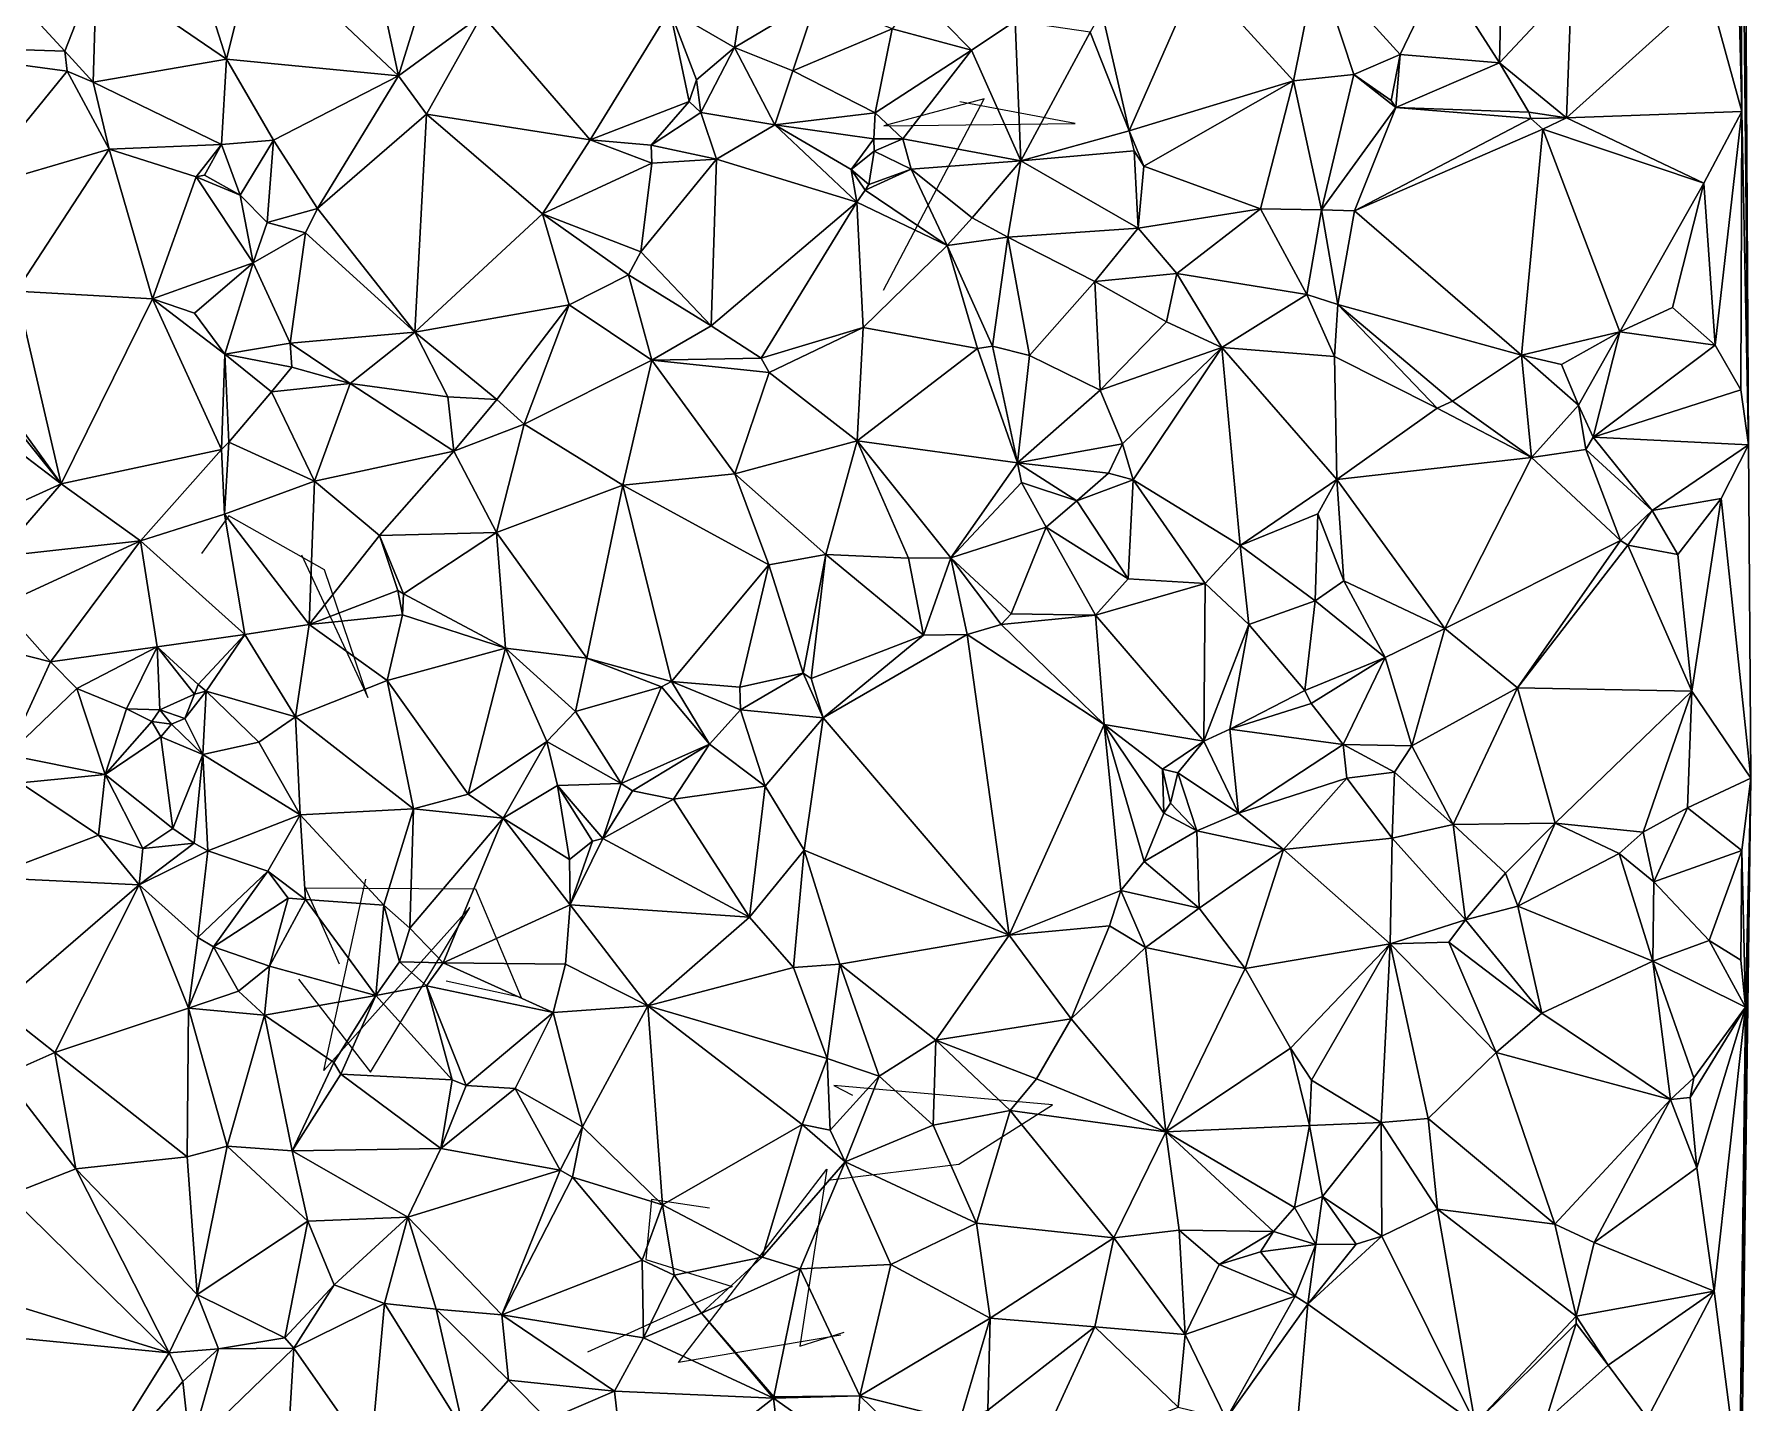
# Model space of a CAD drawing. Header units: metres. Extents: x -15 to 15, y -15.8 to 15.
# Drawn here: x 1.17 to 14.99, y -8.38 to 2.64 of the extents above; entities that cross this region are included whole.
import ezdxf

# ---------------------------------------------------------------- set-up
doc = ezdxf.new("R2010")
doc.units = ezdxf.units.M
doc.layers.add('CRACKS', color=1, linetype='Continuous')
doc.layers.add('STREET_MESH', color=7, linetype='Continuous')

msp = doc.modelspace()

# ---------------------------------------------------------------- linework, layer by layer
at = {"layer": 'CRACKS'}
for points in [[(8.006, 0.579, 0.1), (8.817, 2.121, 0.1), (8.009, 1.904, 0.1), (9.55, 1.922, 0.1), (8.622, 2.097, 0.1)], [(3.32, -1.553, 0.1), (3.853, -2.702, 0.1), (3.506, -1.674, 0.1), (2.736, -1.239, 0.1), (2.514, -1.543, 0.1)], [(3.297, -4.97, 0.1), (3.876, -5.719, 0.1), (4.675, -4.393, 0.1), (3.499, -5.707, 0.1), (3.837, -4.166, 0.1)], [(3.626, -4.849, 0.1), (3.351, -4.236, 0.1), (4.721, -4.244, 0.1), (5.09, -5.119, 0.1), (4.486, -4.986, 0.1)], [(7.56, -6.591, 0.1), (8.613, -6.462, 0.1), (9.369, -5.984, 0.1), (7.608, -5.826, 0.1), (7.757, -5.906, 0.1)], [(7.664, -7.838, 0.1), (6.357, -8.058, 0.1), (7.551, -6.501, 0.1), (7.333, -7.928, 0.1), (7.691, -7.813, 0.1)], [(6.605, -6.815, 0.1), (6.138, -6.745, 0.1), (6.092, -7.229, 0.1), (6.787, -7.445, 0.1), (5.623, -7.974, 0.1)]]:
    msp.add_polyline3d(points, dxfattribs=at)
at = {"layer": 'STREET_MESH'}
for points in [[(14.914, 9.664), (14.899, 6.776), (14.973, -0.667)], [(14.914, 9.664), (14.973, -0.667), (14.991, -3.351)], [(14.899, 6.776), (14.855, 4.541), (14.92, 2.017)], [(14.899, 6.776), (14.92, 2.017), (14.973, -0.667)], [(14.855, 4.541), (14.652, 2.998), (14.92, 2.017)], [(6.808, 2.534), (6.997, 3.787), (6.285, 2.835)], [(7.473, 2.931), (6.997, 3.787), (6.808, 2.534)], [(4.102, 2.305), (3.855, 3.458), (2.952, 3.391)], [(3.855, 3.458), (4.102, 2.305), (4.289, 2.909)], [(2.446, 3.29), (2.715, 2.439), (2.952, 3.391)], [(2.715, 2.439), (4.102, 2.305), (2.952, 3.391)], [(2.446, 3.29), (1.668, 3.157), (2.715, 2.439)], [(11.499, 3.214), (10.535, 3.113), (11.309, 2.264)], [(11.794, 2.316), (11.499, 3.214), (11.309, 2.264)], [(11.499, 3.214), (12.167, 2.478), (12.493, 3.153)], [(11.794, 2.316), (12.167, 2.478), (11.499, 3.214)], [(12.967, 2.411), (12.986, 3.253), (12.493, 3.153)], [(12.967, 2.411), (13.547, 3.029), (12.986, 3.253)], [(1.414, 2.503), (0.798, 3.173), (-0.141, 2.554)], [(1.414, 2.503), (1.668, 3.157), (0.798, 3.173)], [(1.668, 3.157), (1.414, 2.503), (1.642, 2.255)], [(2.715, 2.439), (1.668, 3.157), (1.642, 2.255)], [(9.986, 1.862), (10.535, 3.113), (9.766, 2.821)], [(10.535, 3.113), (9.986, 1.862), (11.309, 2.264)], [(12.167, 2.478), (12.967, 2.411), (12.493, 3.153)], [(4.289, 2.909), (4.102, 2.305), (4.775, 2.797)], [(7.473, 2.931), (6.808, 2.534), (7.277, 2.347)], [(8.077, 2.683), (7.473, 2.931), (7.277, 2.347)], [(8.282, 2.954), (8.077, 2.683), (8.717, 2.512)], [(9.067, 2.747), (8.282, 2.954), (8.717, 2.512)], [(13.547, 3.029), (12.967, 2.411), (13.507, 1.967)], [(13.547, 3.029), (13.507, 1.967), (14.652, 2.998)], [(14.652, 2.998), (13.507, 1.967), (14.92, 2.017)], [(4.102, 2.305), (4.328, 1.996), (4.775, 2.797)], [(4.328, 1.996), (5.644, 1.791), (4.775, 2.797)], [(5.644, 1.791), (6.285, 2.835), (4.775, 2.797)], [(6.442, 2.099), (6.285, 2.835), (5.644, 1.791)], [(6.502, 2.273), (6.808, 2.534), (6.285, 2.835)], [(6.442, 2.099), (6.502, 2.273), (6.285, 2.835)], [(9.671, 2.657), (9.986, 1.862), (9.766, 2.821)], [(8.077, 2.683), (7.277, 2.347), (7.941, 2.007)], [(8.077, 2.683), (7.941, 2.007), (8.717, 2.512)], [(9.114, 1.622), (9.067, 2.747), (8.717, 2.512)], [(9.114, 1.622), (9.671, 2.657), (9.067, 2.747)], [(9.671, 2.657), (9.114, 1.622), (9.986, 1.862)], [(0.655, 1.386), (1.433, 2.343), (-0.141, 2.554)], [(1.433, 2.343), (1.414, 2.503), (-0.141, 2.554)], [(1.642, 2.255), (1.414, 2.503), (1.433, 2.343)], [(6.502, 2.273), (6.537, 2.009), (6.808, 2.534)], [(6.808, 2.534), (6.537, 2.009), (7.132, 1.912)], [(7.277, 2.347), (6.808, 2.534), (7.132, 1.912)], [(8.717, 2.512), (7.941, 2.007), (8.163, 1.798)], [(9.114, 1.622), (8.717, 2.512), (8.163, 1.798)], [(2.675, 1.752), (2.715, 2.439), (1.642, 2.255)], [(2.715, 2.439), (2.675, 1.752), (3.094, 1.787)], [(4.102, 2.305), (2.715, 2.439), (3.094, 1.787)], [(12.096, 2.108), (12.167, 2.478), (11.794, 2.316)], [(12.167, 2.478), (12.096, 2.108), (12.133, 2.051)], [(12.967, 2.411), (12.167, 2.478), (12.133, 2.051)], [(13.203, 2.012), (12.967, 2.411), (12.133, 2.051)], [(12.967, 2.411), (13.203, 2.012), (13.507, 1.967)], [(1.433, 2.343), (0.655, 1.386), (1.771, 1.716)], [(1.642, 2.255), (1.433, 2.343), (1.771, 1.716)], [(2.675, 1.752), (1.642, 2.255), (1.771, 1.716)], [(3.449, 1.236), (4.102, 2.305), (3.094, 1.787)], [(4.102, 2.305), (3.449, 1.236), (4.328, 1.996)], [(6.537, 2.009), (6.502, 2.273), (6.442, 2.099)], [(7.941, 2.007), (7.277, 2.347), (7.132, 1.912)], [(9.986, 1.862), (10.103, 1.579), (11.309, 2.264)], [(10.103, 1.579), (11.042, 1.233), (11.309, 2.264)], [(11.042, 1.233), (11.533, 1.225), (11.309, 2.264)], [(11.533, 1.225), (11.794, 2.316), (11.309, 2.264)], [(11.794, 2.316), (11.533, 1.225), (12.133, 2.051)], [(12.096, 2.108), (11.794, 2.316), (12.133, 2.051)], [(6.136, 1.746), (6.442, 2.099), (5.644, 1.791)], [(6.136, 1.746), (6.537, 2.009), (6.442, 2.099)], [(4.328, 1.996), (3.449, 1.236), (4.232, 0.242)], [(4.328, 1.996), (4.232, 0.242), (5.262, 1.194)], [(5.644, 1.791), (4.328, 1.996), (5.262, 1.194)], [(6.537, 2.009), (6.136, 1.746), (6.663, 1.635)], [(6.537, 2.009), (6.663, 1.635), (7.132, 1.912)], [(7.93, 1.798), (7.941, 2.007), (7.132, 1.912)], [(7.941, 2.007), (7.93, 1.798), (8.163, 1.798)], [(12.133, 2.051), (11.533, 1.225), (11.8, 1.218)], [(13.219, 1.963), (12.133, 2.051), (11.8, 1.218)], [(13.219, 1.963), (11.8, 1.218), (13.318, 1.875)], [(13.219, 1.963), (13.203, 2.012), (12.133, 2.051)], [(13.203, 2.012), (13.219, 1.963), (13.507, 1.967)], [(13.507, 1.967), (13.219, 1.963), (13.318, 1.875)], [(14.613, 1.44), (13.507, 1.967), (13.318, 1.875)], [(13.507, 1.967), (14.613, 1.44), (14.92, 2.017)], [(14.613, 1.44), (14.705, 0.137), (14.92, 2.017)], [(14.705, 0.137), (14.911, -0.225), (14.92, 2.017)], [(14.92, 2.017), (14.911, -0.225), (14.973, -0.667)], [(6.663, 1.635), (7.791, 1.288), (7.132, 1.912)], [(7.747, 1.55), (7.93, 1.798), (7.132, 1.912)], [(7.791, 1.288), (7.747, 1.55), (7.132, 1.912)], [(7.747, 1.55), (7.933, 1.699), (7.93, 1.798)], [(7.93, 1.798), (7.933, 1.699), (8.163, 1.798)], [(7.933, 1.699), (8.23, 1.554), (8.163, 1.798)], [(8.23, 1.554), (9.114, 1.622), (8.163, 1.798)], [(9.114, 1.622), (10.025, 1.701), (9.986, 1.862)], [(9.986, 1.862), (10.025, 1.701), (10.103, 1.579)], [(13.318, 1.875), (11.8, 1.218), (13.144, 0.055)], [(13.936, 0.244), (13.318, 1.875), (13.144, 0.055)], [(13.936, 0.244), (14.613, 1.44), (13.318, 1.875)], [(0.655, 1.386), (1.025, 0.572), (1.771, 1.716)], [(1.025, 0.572), (2.121, 0.51), (1.771, 1.716)], [(2.472, 1.492), (2.675, 1.752), (1.771, 1.716)], [(2.121, 0.51), (2.472, 1.492), (1.771, 1.716)], [(2.538, 1.505), (2.675, 1.752), (2.472, 1.492)], [(2.675, 1.752), (2.538, 1.505), (2.827, 1.345)], [(2.675, 1.752), (2.827, 1.345), (3.094, 1.787)], [(2.827, 1.345), (3.044, 1.124), (3.094, 1.787)], [(3.044, 1.124), (3.449, 1.236), (3.094, 1.787)], [(6.14, 1.602), (5.644, 1.791), (5.262, 1.194)], [(6.14, 1.602), (6.136, 1.746), (5.644, 1.791)], [(6.136, 1.746), (6.14, 1.602), (6.663, 1.635)], [(7.933, 1.699), (7.747, 1.55), (7.888, 1.429)], [(7.933, 1.699), (7.888, 1.429), (8.23, 1.554)], [(10.025, 1.701), (9.114, 1.622), (10.058, 1.079)], [(10.025, 1.701), (10.058, 1.079), (10.103, 1.579)], [(6.053, 0.888), (6.14, 1.602), (5.262, 1.194)], [(6.619, 0.291), (6.663, 1.635), (6.053, 0.888)], [(6.663, 1.635), (6.14, 1.602), (6.053, 0.888)], [(6.663, 1.635), (6.619, 0.291), (7.791, 1.288)], [(7.747, 1.55), (7.859, 1.384), (7.888, 1.429)], [(7.859, 1.384), (7.747, 1.55), (7.791, 1.288)], [(7.888, 1.429), (7.859, 1.384), (8.23, 1.554)], [(7.859, 1.384), (8.521, 0.94), (8.23, 1.554)], [(8.721, 1.161), (9.114, 1.622), (8.23, 1.554)], [(8.521, 0.94), (8.721, 1.161), (8.23, 1.554)], [(9.007, 1.007), (9.114, 1.622), (8.721, 1.161)], [(9.114, 1.622), (9.007, 1.007), (10.058, 1.079)], [(10.058, 1.079), (11.042, 1.233), (10.103, 1.579)], [(2.121, 0.51), (2.932, 0.799), (2.472, 1.492)], [(2.827, 1.345), (2.538, 1.505), (2.472, 1.492)], [(2.932, 0.799), (2.827, 1.345), (2.472, 1.492)], [(8.521, 0.94), (7.859, 1.384), (7.791, 1.288)], [(14.361, 0.439), (14.613, 1.44), (13.936, 0.244)], [(14.613, 1.44), (14.361, 0.439), (14.705, 0.137)], [(3.044, 1.124), (2.827, 1.345), (2.932, 0.799)], [(6.619, 0.291), (7.021, 0.03), (7.791, 1.288)], [(7.021, 0.03), (7.843, 0.279), (7.791, 1.288)], [(7.843, 0.279), (8.521, 0.94), (7.791, 1.288)], [(3.044, 1.124), (2.932, 0.799), (3.353, 1.041)], [(3.449, 1.236), (3.044, 1.124), (3.353, 1.041)], [(3.449, 1.236), (3.353, 1.041), (4.232, 0.242)], [(4.232, 0.242), (5.475, 0.461), (5.262, 1.194)], [(5.954, 0.702), (6.053, 0.888), (5.262, 1.194)], [(5.475, 0.461), (5.954, 0.702), (5.262, 1.194)], [(9.007, 1.007), (8.721, 1.161), (8.521, 0.94)], [(10.058, 1.079), (10.369, 0.713), (11.042, 1.233)], [(10.369, 0.713), (11.417, 0.543), (11.042, 1.233)], [(11.417, 0.543), (11.533, 1.225), (11.042, 1.233)], [(11.417, 0.543), (11.666, 0.464), (11.533, 1.225)], [(11.533, 1.225), (11.666, 0.464), (11.8, 1.218)], [(11.8, 1.218), (11.666, 0.464), (13.144, 0.055)], [(2.932, 0.799), (3.229, 0.152), (3.353, 1.041)], [(3.353, 1.041), (3.229, 0.152), (4.232, 0.242)], [(8.884, 0.127), (9.007, 1.007), (8.521, 0.94)], [(9.007, 1.007), (8.884, 0.127), (9.183, 0.052)], [(10.058, 1.079), (9.007, 1.007), (9.71, 0.649)], [(9.007, 1.007), (9.183, 0.052), (9.71, 0.649)], [(10.369, 0.713), (10.058, 1.079), (9.71, 0.649)], [(5.954, 0.702), (6.619, 0.291), (6.053, 0.888)], [(8.521, 0.94), (7.843, 0.279), (8.764, 0.11)], [(8.884, 0.127), (8.521, 0.94), (8.764, 0.11)], [(2.932, 0.799), (2.121, 0.51), (2.458, 0.393)], [(2.703, 0.064), (2.932, 0.799), (2.458, 0.393)], [(2.932, 0.799), (2.703, 0.064), (3.229, 0.152)], [(5.954, 0.702), (5.475, 0.461), (6.141, 0.016)], [(5.954, 0.702), (6.141, 0.016), (6.619, 0.291)], [(10.287, 0.323), (10.369, 0.713), (9.71, 0.649)], [(10.369, 0.713), (10.287, 0.323), (10.733, 0.118)], [(11.417, 0.543), (10.369, 0.713), (10.733, 0.118)], [(1.385, -0.982), (1.025, 0.572), (0.675, -0.003)], [(1.385, -0.982), (2.121, 0.51), (1.025, 0.572)], [(9.183, 0.052), (9.751, -0.226), (9.71, 0.649)], [(9.751, -0.226), (10.287, 0.323), (9.71, 0.649)], [(1.385, -0.982), (2.677, -0.705), (2.121, 0.51)], [(2.121, 0.51), (2.703, 0.064), (2.458, 0.393)], [(2.677, -0.705), (2.703, 0.064), (2.121, 0.51)], [(4.893, -0.302), (5.475, 0.461), (4.232, 0.242)], [(5.475, 0.461), (4.893, -0.302), (5.112, -0.501)], [(6.141, 0.016), (5.475, 0.461), (5.112, -0.501)], [(11.639, 0.046), (11.417, 0.543), (10.733, 0.118)], [(11.666, 0.464), (11.417, 0.543), (11.639, 0.046)], [(12.467, -0.371), (11.666, 0.464), (11.639, 0.046)], [(11.666, 0.464), (12.588, -0.315), (13.144, 0.055)], [(12.588, -0.315), (11.666, 0.464), (12.467, -0.371)], [(14.361, 0.439), (13.936, 0.244), (14.705, 0.137)], [(6.141, 0.016), (7.021, 0.03), (6.619, 0.291)], [(7.843, 0.279), (7.021, 0.03), (7.086, -0.085)], [(7.795, -0.634), (7.843, 0.279), (7.086, -0.085)], [(7.843, 0.279), (7.795, -0.634), (8.764, 0.11)], [(10.287, 0.323), (9.751, -0.226), (10.733, 0.118)], [(2.703, 0.064), (3.242, -0.04), (3.229, 0.152)], [(3.229, 0.152), (3.711, -0.173), (4.232, 0.242)], [(3.242, -0.04), (3.711, -0.173), (3.229, 0.152)], [(3.711, -0.173), (4.498, -0.28), (4.232, 0.242)], [(4.498, -0.28), (4.893, -0.302), (4.232, 0.242)], [(13.466, -0.021), (13.936, 0.244), (13.144, 0.055)], [(13.466, -0.021), (13.604, -0.346), (13.936, 0.244)], [(13.604, -0.346), (13.722, -0.604), (13.936, 0.244)], [(13.936, 0.244), (13.722, -0.604), (14.705, 0.137)], [(2.677, -0.705), (2.736, -0.646), (2.703, 0.064)], [(2.703, 0.064), (3.078, -0.241), (3.242, -0.04)], [(2.736, -0.646), (3.078, -0.241), (2.703, 0.064)], [(6.141, 0.016), (5.112, -0.501), (5.908, -0.993)], [(6.81, -0.9), (6.141, 0.016), (5.908, -0.993)], [(7.021, 0.03), (6.141, 0.016), (7.086, -0.085)], [(6.141, 0.016), (6.81, -0.9), (7.086, -0.085)], [(7.795, -0.634), (9.085, -0.812), (8.764, 0.11)], [(9.085, -0.812), (8.884, 0.127), (8.764, 0.11)], [(9.183, 0.052), (8.884, 0.127), (9.085, -0.812)], [(9.751, -0.226), (9.183, 0.052), (9.085, -0.812)], [(9.751, -0.226), (9.931, -0.658), (10.733, 0.118)], [(9.931, -0.658), (10.017, -0.948), (10.733, 0.118)], [(10.017, -0.948), (10.879, -1.478), (10.733, 0.118)], [(11.657, -0.945), (11.639, 0.046), (10.733, 0.118)], [(10.879, -1.478), (11.657, -0.945), (10.733, 0.118)], [(12.467, -0.371), (11.639, 0.046), (11.657, -0.945)], [(12.588, -0.315), (13.225, -0.768), (13.144, 0.055)], [(13.225, -0.768), (13.604, -0.346), (13.144, 0.055)], [(13.604, -0.346), (13.466, -0.021), (13.144, 0.055)], [(13.722, -0.604), (14.911, -0.225), (14.705, 0.137)], [(0.536, -0.337), (1.385, -0.982), (0.664, -0.086)], [(0.664, -0.086), (1.385, -0.982), (0.675, -0.003)], [(3.242, -0.04), (3.078, -0.241), (3.711, -0.173)], [(6.81, -0.9), (7.795, -0.634), (7.086, -0.085)], [(3.078, -0.241), (2.736, -0.646), (3.425, -0.96)], [(3.078, -0.241), (3.425, -0.96), (3.711, -0.173)], [(3.425, -0.96), (4.548, -0.719), (3.711, -0.173)], [(3.711, -0.173), (4.548, -0.719), (4.498, -0.28)], [(9.931, -0.658), (9.751, -0.226), (9.085, -0.812)], [(14.911, -0.225), (13.722, -0.604), (14.973, -0.667)], [(0.536, -0.337), (0.407, -1.425), (1.385, -0.982)], [(4.548, -0.719), (4.893, -0.302), (4.498, -0.28)], [(4.893, -0.302), (4.548, -0.719), (5.112, -0.501)], [(13.225, -0.768), (12.467, -0.371), (11.657, -0.945)], [(12.588, -0.315), (12.467, -0.371), (13.225, -0.768)], [(13.663, -0.704), (13.604, -0.346), (13.225, -0.768)], [(13.604, -0.346), (13.663, -0.704), (13.722, -0.604)], [(5.112, -0.501), (4.548, -0.719), (4.89, -1.372)], [(5.908, -0.993), (5.112, -0.501), (4.89, -1.372)], [(2.736, -0.646), (2.677, -0.705), (2.699, -1.224)], [(2.736, -0.646), (2.699, -1.224), (3.425, -0.96)], [(6.81, -0.9), (7.542, -1.551), (7.795, -0.634)], [(7.795, -0.634), (7.542, -1.551), (8.207, -1.58)], [(8.55, -1.577), (7.795, -0.634), (8.207, -1.58)], [(7.795, -0.634), (8.55, -1.577), (9.085, -0.812)], [(9.82, -0.894), (9.931, -0.658), (9.085, -0.812)], [(9.931, -0.658), (9.82, -0.894), (10.017, -0.948)], [(13.663, -0.704), (14.197, -1.197), (13.722, -0.604)], [(13.722, -0.604), (14.197, -1.197), (14.973, -0.667)], [(14.197, -1.197), (14.752, -1.099), (14.973, -0.667)], [(14.973, -0.667), (14.752, -1.099), (14.991, -3.351)], [(2.677, -0.705), (1.385, -0.982), (2.024, -1.439)], [(2.699, -1.224), (2.677, -0.705), (2.024, -1.439)], [(4.548, -0.719), (3.425, -0.96), (3.948, -1.396)], [(4.548, -0.719), (3.948, -1.396), (4.89, -1.372)], [(8.55, -1.577), (9.118, -0.969), (9.085, -0.812)], [(9.82, -0.894), (9.085, -0.812), (9.564, -1.119)], [(9.085, -0.812), (9.118, -0.969), (9.564, -1.119)], [(13.225, -0.768), (11.657, -0.945), (12.527, -2.146)], [(13.943, -1.437), (13.225, -0.768), (12.527, -2.146)], [(13.663, -0.704), (13.225, -0.768), (13.943, -1.437)], [(14.197, -1.197), (13.663, -0.704), (13.943, -1.437)], [(3.425, -0.96), (2.699, -1.224), (3.381, -2.115)], [(3.425, -0.96), (3.381, -2.115), (3.948, -1.396)], [(7.084, -1.633), (6.81, -0.9), (5.908, -0.993)], [(7.542, -1.551), (6.81, -0.9), (7.084, -1.633)], [(10.017, -0.948), (9.82, -0.894), (9.564, -1.119)], [(9.977, -1.746), (10.017, -0.948), (9.564, -1.119)], [(9.977, -1.746), (10.597, -1.784), (10.017, -0.948)], [(10.597, -1.784), (10.879, -1.478), (10.017, -0.948)], [(10.879, -1.478), (11.504, -1.222), (11.657, -0.945)], [(11.504, -1.222), (11.713, -1.762), (11.657, -0.945)], [(11.657, -0.945), (11.713, -1.762), (12.527, -2.146)], [(0.407, -1.425), (0.878, -1.566), (1.385, -0.982)], [(1.385, -0.982), (0.878, -1.566), (2.024, -1.439)], [(5.619, -2.385), (5.908, -0.993), (4.89, -1.372)], [(5.619, -2.385), (6.3, -2.572), (5.908, -0.993)], [(6.3, -2.572), (7.084, -1.633), (5.908, -0.993)], [(9.318, -1.331), (9.118, -0.969), (8.55, -1.577)], [(9.118, -0.969), (9.318, -1.331), (9.564, -1.119)], [(14.752, -1.099), (14.197, -1.197), (14.404, -1.549)], [(14.752, -1.099), (14.404, -1.549), (14.518, -2.65)], [(14.752, -1.099), (14.518, -2.65), (14.991, -3.351)], [(2.699, -1.224), (2.024, -1.439), (2.865, -2.194)], [(3.381, -2.115), (2.699, -1.224), (2.865, -2.194)], [(9.318, -1.331), (9.977, -1.746), (9.564, -1.119)], [(10.879, -1.478), (11.482, -1.923), (11.504, -1.222)], [(11.504, -1.222), (11.482, -1.923), (11.713, -1.762)], [(14.001, -1.474), (14.197, -1.197), (13.943, -1.437)], [(14.197, -1.197), (14.001, -1.474), (14.404, -1.549)], [(3.948, -1.396), (4.141, -1.866), (4.89, -1.372)], [(4.141, -1.866), (4.962, -2.305), (4.89, -1.372)], [(4.962, -2.305), (5.619, -2.385), (4.89, -1.372)], [(9.318, -1.331), (8.55, -1.577), (9.034, -2.029)], [(9.715, -2.04), (9.318, -1.331), (9.034, -2.029)], [(9.715, -2.04), (9.977, -1.746), (9.318, -1.331)], [(0.878, -1.566), (0.897, -1.961), (2.024, -1.439)], [(0.897, -1.961), (1.3, -2.415), (2.024, -1.439)], [(1.3, -2.415), (2.159, -2.293), (2.024, -1.439)], [(2.024, -1.439), (2.159, -2.293), (2.865, -2.194)], [(3.948, -1.396), (3.381, -2.115), (4.096, -1.841)], [(4.141, -1.866), (3.948, -1.396), (4.096, -1.841)], [(10.948, -2.114), (10.879, -1.478), (10.597, -1.784)], [(10.948, -2.114), (11.482, -1.923), (10.879, -1.478)], [(13.113, -2.624), (13.943, -1.437), (12.527, -2.146)], [(13.113, -2.624), (14.001, -1.474), (13.943, -1.437)], [(14.001, -1.474), (13.113, -2.624), (14.518, -2.65)], [(14.404, -1.549), (14.001, -1.474), (14.518, -2.65)], [(6.3, -2.572), (6.851, -2.619), (7.084, -1.633)], [(6.851, -2.619), (7.359, -2.506), (7.084, -1.633)], [(7.359, -2.506), (7.542, -1.551), (7.084, -1.633)], [(7.542, -1.551), (7.359, -2.506), (7.425, -2.548)], [(7.542, -1.551), (7.425, -2.548), (8.329, -2.2)], [(7.542, -1.551), (8.329, -2.2), (8.207, -1.58)], [(8.329, -2.2), (8.55, -1.577), (8.207, -1.58)], [(8.329, -2.2), (8.682, -2.194), (8.55, -1.577)], [(8.55, -1.577), (8.955, -2.115), (9.034, -2.029)], [(8.682, -2.194), (8.955, -2.115), (8.55, -1.577)], [(10.597, -1.784), (9.977, -1.746), (9.715, -2.04)], [(10.587, -3.054), (10.597, -1.784), (9.715, -2.04)], [(10.587, -3.054), (10.948, -2.114), (10.597, -1.784)], [(11.482, -1.923), (12.046, -2.381), (11.713, -1.762)], [(11.713, -1.762), (12.046, -2.381), (12.527, -2.146)], [(3.381, -2.115), (4.134, -2.037), (4.096, -1.841)], [(4.134, -2.037), (4.141, -1.866), (4.096, -1.841)], [(4.141, -1.866), (4.134, -2.037), (4.962, -2.305)], [(11.482, -1.923), (10.948, -2.114), (11.399, -2.645)], [(12.046, -2.381), (11.482, -1.923), (11.399, -2.645)], [(0.897, -1.961), (0.832, -2.297), (1.3, -2.415)], [(4.134, -2.037), (3.381, -2.115), (4.011, -2.565)], [(4.962, -2.305), (4.134, -2.037), (4.011, -2.565)], [(8.955, -2.115), (9.715, -2.04), (9.034, -2.029)], [(8.955, -2.115), (9.783, -2.92), (9.715, -2.04)], [(9.783, -2.92), (10.587, -3.054), (9.715, -2.04)], [(2.159, -2.293), (2.488, -2.598), (2.865, -2.194)], [(2.488, -2.598), (2.553, -2.652), (2.865, -2.194)], [(2.553, -2.652), (3.271, -2.857), (2.865, -2.194)], [(3.271, -2.857), (3.381, -2.115), (2.865, -2.194)], [(3.381, -2.115), (3.271, -2.857), (4.011, -2.565)], [(8.329, -2.2), (7.425, -2.548), (7.522, -2.867)], [(9.018, -4.615), (8.682, -2.194), (7.522, -2.867)], [(8.682, -2.194), (8.329, -2.2), (7.522, -2.867)], [(9.783, -2.92), (8.955, -2.115), (8.682, -2.194)], [(9.783, -2.92), (8.682, -2.194), (9.018, -4.615)], [(10.948, -2.114), (10.587, -3.054), (10.796, -2.958)], [(10.948, -2.114), (10.796, -2.958), (11.399, -2.645)], [(12.046, -2.381), (12.261, -3.092), (12.527, -2.146)], [(12.261, -3.092), (13.113, -2.624), (12.527, -2.146)], [(0.832, -2.297), (0.955, -3.165), (1.3, -2.415)], [(1.51, -2.63), (2.159, -2.293), (1.3, -2.415)], [(2.159, -2.293), (1.51, -2.63), (1.91, -2.794)], [(2.18, -2.802), (2.159, -2.293), (1.91, -2.794)], [(2.159, -2.293), (2.457, -2.675), (2.488, -2.598)], [(2.18, -2.802), (2.457, -2.675), (2.159, -2.293)], [(4.662, -3.48), (4.962, -2.305), (4.011, -2.565)], [(4.662, -3.48), (5.295, -3.056), (4.962, -2.305)], [(5.526, -2.815), (5.619, -2.385), (4.962, -2.305)], [(5.295, -3.056), (5.526, -2.815), (4.962, -2.305)], [(0.955, -3.165), (1.51, -2.63), (1.3, -2.415)], [(5.619, -2.385), (5.526, -2.815), (6.219, -2.617)], [(6.3, -2.572), (5.619, -2.385), (6.219, -2.617)], [(11.452, -2.751), (12.046, -2.381), (11.399, -2.645)], [(11.452, -2.751), (11.71, -3.081), (12.046, -2.381)], [(11.71, -3.081), (12.261, -3.092), (12.046, -2.381)], [(2.457, -2.675), (2.553, -2.652), (2.488, -2.598)], [(3.271, -2.857), (4.222, -3.598), (4.011, -2.565)], [(4.222, -3.598), (4.662, -3.48), (4.011, -2.565)], [(5.526, -2.815), (5.894, -3.394), (6.219, -2.617)], [(5.894, -3.394), (6.605, -3.077), (6.219, -2.617)], [(6.605, -3.077), (6.3, -2.572), (6.219, -2.617)], [(6.851, -2.619), (6.3, -2.572), (6.855, -2.8)], [(6.3, -2.572), (6.605, -3.077), (6.855, -2.8)], [(7.359, -2.506), (6.851, -2.619), (6.855, -2.8)], [(7.522, -2.867), (7.359, -2.506), (6.855, -2.8)], [(7.425, -2.548), (7.359, -2.506), (7.522, -2.867)], [(12.261, -3.092), (12.594, -3.726), (13.113, -2.624)], [(13.113, -2.624), (12.594, -3.726), (13.416, -3.713)], [(13.113, -2.624), (13.416, -3.713), (14.518, -2.65)], [(1.51, -2.63), (0.955, -3.165), (1.739, -3.323)], [(1.51, -2.63), (1.739, -3.323), (1.91, -2.794)], [(2.381, -2.87), (2.457, -2.675), (2.18, -2.802)], [(2.457, -2.675), (2.381, -2.87), (2.553, -2.652)], [(2.381, -2.87), (2.526, -3.162), (2.553, -2.652)], [(2.553, -2.652), (2.526, -3.162), (2.977, -3.061)], [(3.271, -2.857), (2.553, -2.652), (2.977, -3.061)], [(10.796, -2.958), (11.452, -2.751), (11.399, -2.645)], [(11.71, -3.081), (11.452, -2.751), (10.796, -2.958)], [(13.416, -3.713), (14.125, -3.787), (14.518, -2.65)], [(14.125, -3.787), (14.483, -3.592), (14.518, -2.65)], [(14.518, -2.65), (14.483, -3.592), (14.991, -3.351)], [(1.739, -3.323), (2.116, -2.896), (1.91, -2.794)], [(2.187, -3.02), (2.116, -2.896), (1.739, -3.323)], [(2.116, -2.896), (2.18, -2.802), (1.91, -2.794)], [(2.18, -2.802), (2.116, -2.896), (2.274, -2.917)], [(2.116, -2.896), (2.187, -3.02), (2.274, -2.917)], [(2.381, -2.87), (2.18, -2.802), (2.274, -2.917)], [(2.526, -3.162), (2.381, -2.87), (2.274, -2.917)], [(3.271, -2.857), (2.977, -3.061), (3.308, -3.647)], [(3.271, -2.857), (3.308, -3.647), (4.222, -3.598)], [(5.894, -3.394), (5.526, -2.815), (5.295, -3.056)], [(6.605, -3.077), (7.055, -3.416), (6.855, -2.8)], [(7.055, -3.416), (7.522, -2.867), (6.855, -2.8)], [(7.055, -3.416), (7.367, -3.931), (7.522, -2.867)], [(7.367, -3.931), (9.018, -4.615), (7.522, -2.867)], [(2.285, -3.758), (2.187, -3.02), (1.739, -3.323)], [(2.187, -3.02), (2.526, -3.162), (2.274, -2.917)], [(2.285, -3.758), (2.526, -3.162), (2.187, -3.02)], [(9.917, -4.257), (9.783, -2.92), (9.018, -4.615)], [(10.255, -3.279), (9.783, -2.92), (10.264, -3.633)], [(10.587, -3.054), (9.783, -2.92), (10.255, -3.279)], [(9.783, -2.92), (10.105, -4.024), (10.264, -3.633)], [(9.917, -4.257), (10.105, -4.024), (9.783, -2.92)], [(10.587, -3.054), (10.865, -3.634), (10.796, -2.958)], [(10.865, -3.634), (11.71, -3.081), (10.796, -2.958)], [(0.955, -3.165), (1.056, -3.389), (1.739, -3.323)], [(2.526, -3.162), (2.285, -3.758), (2.456, -3.874)], [(2.566, -3.936), (2.526, -3.162), (2.456, -3.874)], [(2.977, -3.061), (2.526, -3.162), (3.308, -3.647)], [(2.526, -3.162), (2.566, -3.936), (3.308, -3.647)], [(4.662, -3.48), (4.945, -3.674), (5.295, -3.056)], [(4.945, -3.674), (5.382, -3.412), (5.295, -3.056)], [(5.382, -3.412), (5.894, -3.394), (5.295, -3.056)], [(5.894, -3.394), (5.985, -3.453), (6.605, -3.077)], [(6.605, -3.077), (5.985, -3.453), (6.315, -3.522)], [(7.055, -3.416), (6.605, -3.077), (6.315, -3.522)], [(10.378, -3.308), (10.587, -3.054), (10.255, -3.279)], [(10.587, -3.054), (10.378, -3.308), (10.865, -3.634)], [(11.71, -3.081), (10.865, -3.634), (11.737, -3.352)], [(12.122, -3.304), (11.71, -3.081), (11.737, -3.352)], [(12.122, -3.304), (12.261, -3.092), (11.71, -3.081)], [(12.261, -3.092), (12.122, -3.304), (12.594, -3.726)], [(10.319, -3.554), (10.255, -3.279), (10.264, -3.633)], [(10.319, -3.554), (10.378, -3.308), (10.255, -3.279)], [(10.378, -3.308), (10.319, -3.554), (10.53, -3.777)], [(10.865, -3.634), (10.378, -3.308), (10.53, -3.777)], [(12.104, -3.835), (12.122, -3.304), (11.737, -3.352)], [(12.122, -3.304), (12.104, -3.835), (12.594, -3.726)], [(0.783, -4.152), (1.684, -3.812), (1.056, -3.389)], [(1.056, -3.389), (1.684, -3.812), (1.739, -3.323)], [(1.684, -3.812), (2.041, -3.917), (1.739, -3.323)], [(2.041, -3.917), (2.285, -3.758), (1.739, -3.323)], [(4.945, -3.674), (5.478, -4.007), (5.382, -3.412)], [(5.382, -3.412), (5.747, -3.839), (5.894, -3.394)], [(5.747, -3.839), (5.382, -3.412), (5.664, -3.858)], [(5.382, -3.412), (5.478, -4.007), (5.664, -3.858)], [(5.747, -3.839), (5.985, -3.453), (5.894, -3.394)], [(5.985, -3.453), (5.747, -3.839), (6.315, -3.522)], [(6.927, -4.472), (7.055, -3.416), (6.315, -3.522)], [(7.367, -3.931), (7.055, -3.416), (6.927, -4.472)], [(10.865, -3.634), (11.228, -3.927), (11.737, -3.352)], [(11.228, -3.927), (12.104, -3.835), (11.737, -3.352)], [(14.483, -3.592), (14.919, -3.935), (14.991, -3.351)], [(14.869, -12.716), (14.856, -13.825), (14.991, -3.351)], [(14.9, -9.069), (14.869, -12.716), (14.991, -3.351)], [(14.948, -5.196), (14.9, -9.069), (14.991, -3.351)], [(14.919, -3.935), (14.948, -5.196), (14.991, -3.351)], [(4.945, -3.674), (4.662, -3.48), (4.222, -3.598)], [(5.747, -3.839), (6.927, -4.472), (6.315, -3.522)], [(10.53, -3.777), (10.319, -3.554), (10.264, -3.633)], [(14.483, -3.592), (14.125, -3.787), (14.21, -4.188)], [(14.919, -3.935), (14.483, -3.592), (14.21, -4.188)], [(2.566, -3.936), (3.049, -4.102), (3.308, -3.647)], [(3.308, -3.647), (3.049, -4.102), (3.353, -4.328)], [(3.308, -3.647), (3.983, -4.375), (4.222, -3.598)], [(3.983, -4.375), (3.308, -3.647), (3.353, -4.328)], [(3.983, -4.375), (4.192, -4.561), (4.222, -3.598)], [(4.192, -4.561), (4.945, -3.674), (4.222, -3.598)], [(4.945, -3.674), (4.192, -4.561), (4.46, -4.84)], [(4.945, -3.674), (4.46, -4.84), (5.484, -4.372)], [(5.478, -4.007), (4.945, -3.674), (5.484, -4.372)], [(10.105, -4.024), (10.53, -3.777), (10.264, -3.633)], [(10.865, -3.634), (10.53, -3.777), (11.228, -3.927)], [(12.104, -3.835), (12.695, -4.492), (12.594, -3.726)], [(12.594, -3.726), (13.015, -4.118), (13.416, -3.713)], [(12.594, -3.726), (12.695, -4.492), (13.015, -4.118)], [(13.416, -3.713), (13.015, -4.118), (13.116, -4.384)], [(13.931, -3.959), (13.416, -3.713), (13.116, -4.384)], [(13.931, -3.959), (14.125, -3.787), (13.416, -3.713)], [(1.684, -3.812), (0.783, -4.152), (2.013, -4.21)], [(2.041, -3.917), (1.684, -3.812), (2.013, -4.21)], [(2.285, -3.758), (2.041, -3.917), (2.456, -3.874)], [(5.664, -3.858), (5.478, -4.007), (5.484, -4.372)], [(6.927, -4.472), (5.747, -3.839), (5.484, -4.372)], [(5.747, -3.839), (5.664, -3.858), (5.484, -4.372)], [(10.105, -4.024), (10.55, -4.398), (10.53, -3.777)], [(10.53, -3.777), (10.55, -4.398), (11.228, -3.927)], [(12.104, -3.835), (11.228, -3.927), (12.086, -4.685)], [(12.695, -4.492), (12.104, -3.835), (12.086, -4.685)], [(14.125, -3.787), (13.931, -3.959), (14.21, -4.188)], [(2.013, -4.21), (2.566, -3.936), (2.456, -3.874)], [(2.041, -3.917), (2.013, -4.21), (2.456, -3.874)], [(2.013, -4.21), (2.485, -4.636), (2.566, -3.936)], [(2.566, -3.936), (2.485, -4.636), (3.049, -4.102)], [(7.282, -4.876), (7.367, -3.931), (6.927, -4.472)], [(7.367, -3.931), (7.282, -4.876), (7.654, -4.851)], [(9.018, -4.615), (7.367, -3.931), (7.654, -4.851)], [(10.55, -4.398), (10.92, -4.884), (11.228, -3.927)], [(11.228, -3.927), (10.92, -4.884), (12.086, -4.685)], [(14.203, -4.827), (13.931, -3.959), (13.116, -4.384)], [(13.931, -3.959), (14.203, -4.827), (14.21, -4.188)], [(14.656, -4.659), (14.919, -3.935), (14.21, -4.188)], [(14.656, -4.659), (14.91, -4.819), (14.919, -3.935)], [(14.919, -3.935), (14.91, -4.819), (14.948, -5.196)], [(2.485, -4.636), (2.61, -4.709), (3.049, -4.102)], [(2.61, -4.709), (3.212, -4.317), (3.049, -4.102)], [(3.049, -4.102), (3.212, -4.317), (3.353, -4.328)], [(10.105, -4.024), (9.917, -4.257), (10.55, -4.398)], [(13.015, -4.118), (12.695, -4.492), (13.116, -4.384)], [(0.783, -4.152), (0.868, -5.196), (2.013, -4.21)], [(2.013, -4.21), (0.868, -5.196), (1.333, -5.561)], [(2.41, -5.203), (2.013, -4.21), (1.333, -5.561)], [(2.485, -4.636), (2.013, -4.21), (2.41, -5.203)], [(9.828, -4.54), (9.917, -4.257), (9.018, -4.615)], [(9.917, -4.257), (9.828, -4.54), (10.118, -4.716)], [(10.55, -4.398), (9.917, -4.257), (10.118, -4.716)], [(14.203, -4.827), (14.656, -4.659), (14.21, -4.188)], [(3.063, -4.866), (3.212, -4.317), (2.61, -4.709)], [(3.212, -4.317), (3.063, -4.866), (3.353, -4.328)], [(3.063, -4.866), (3.918, -5.101), (3.353, -4.328)], [(3.918, -5.101), (3.983, -4.375), (3.353, -4.328)], [(3.918, -5.101), (4.108, -4.83), (3.983, -4.375)], [(4.108, -4.83), (4.192, -4.561), (3.983, -4.375)], [(4.46, -4.84), (5.445, -4.851), (5.484, -4.372)], [(5.445, -4.851), (6.109, -5.185), (5.484, -4.372)], [(6.109, -5.185), (6.927, -4.472), (5.484, -4.372)], [(10.55, -4.398), (10.118, -4.716), (10.92, -4.884)], [(12.695, -4.492), (13.308, -5.245), (13.116, -4.384)], [(13.308, -5.245), (14.203, -4.827), (13.116, -4.384)], [(4.192, -4.561), (4.108, -4.83), (4.46, -4.84)], [(7.282, -4.876), (6.927, -4.472), (6.109, -5.185)], [(9.828, -4.54), (9.018, -4.615), (9.517, -5.289)], [(10.118, -4.716), (9.828, -4.54), (9.517, -5.289)], [(12.56, -4.673), (12.695, -4.492), (12.086, -4.685)], [(12.695, -4.492), (12.56, -4.673), (13.308, -5.245)], [(2.485, -4.636), (2.41, -5.203), (2.61, -4.709)], [(8.429, -5.461), (9.018, -4.615), (7.654, -4.851)], [(9.018, -4.615), (8.429, -5.461), (9.517, -5.289)], [(10.92, -4.884), (11.285, -5.526), (12.086, -4.685)], [(11.285, -5.526), (11.455, -5.784), (12.086, -4.685)], [(12.086, -4.685), (11.455, -5.784), (12.016, -6.125)], [(12.393, -6.094), (12.086, -4.685), (12.016, -6.125)], [(12.56, -4.673), (12.086, -4.685), (12.942, -5.561)], [(12.086, -4.685), (12.393, -6.094), (12.942, -5.561)], [(12.56, -4.673), (12.942, -5.561), (13.308, -5.245)], [(14.656, -4.659), (14.203, -4.827), (14.948, -5.196)], [(14.91, -4.819), (14.656, -4.659), (14.948, -5.196)], [(2.61, -4.709), (2.41, -5.203), (2.814, -5.067)], [(3.063, -4.866), (2.61, -4.709), (2.814, -5.067)], [(3.918, -5.101), (4.326, -5.025), (4.108, -4.83)], [(4.108, -4.83), (4.326, -5.025), (4.46, -4.84)], [(10.281, -6.201), (10.118, -4.716), (9.517, -5.289)], [(10.92, -4.884), (10.118, -4.716), (10.281, -6.201)], [(14.346, -5.941), (14.203, -4.827), (13.308, -5.245)], [(14.203, -4.827), (14.534, -5.766), (14.948, -5.196)], [(14.346, -5.941), (14.534, -5.766), (14.203, -4.827)], [(3.022, -5.26), (3.063, -4.866), (2.814, -5.067)], [(3.022, -5.26), (3.918, -5.101), (3.063, -4.866)], [(4.326, -5.025), (5.347, -5.24), (4.46, -4.84)], [(5.347, -5.24), (5.445, -4.851), (4.46, -4.84)], [(5.445, -4.851), (5.347, -5.24), (6.109, -5.185)], [(7.554, -5.609), (7.282, -4.876), (6.109, -5.185)], [(7.282, -4.876), (7.554, -5.609), (7.654, -4.851)], [(7.554, -5.609), (7.973, -5.751), (7.654, -4.851)], [(7.973, -5.751), (8.429, -5.461), (7.654, -4.851)], [(11.285, -5.526), (10.92, -4.884), (10.281, -6.201)], [(2.41, -5.203), (3.022, -5.26), (2.814, -5.067)], [(3.581, -5.641), (3.918, -5.101), (3.022, -5.26)], [(3.581, -5.641), (3.638, -5.737), (3.918, -5.101)], [(3.918, -5.101), (3.638, -5.737), (4.534, -5.782)], [(4.326, -5.025), (3.918, -5.101), (4.534, -5.782)], [(4.326, -5.025), (4.646, -5.826), (5.347, -5.24)], [(4.646, -5.826), (4.326, -5.025), (4.534, -5.782)], [(0.868, -5.196), (0.922, -5.743), (1.333, -5.561)], [(2.41, -5.203), (1.333, -5.561), (2.398, -6.403)], [(2.722, -6.316), (2.41, -5.203), (2.398, -6.403)], [(3.022, -5.26), (2.41, -5.203), (2.722, -6.316)], [(4.646, -5.826), (5.042, -5.852), (5.347, -5.24)], [(5.042, -5.852), (5.584, -6.159), (5.347, -5.24)], [(5.347, -5.24), (5.584, -6.159), (6.109, -5.185)], [(6.109, -5.185), (5.584, -6.159), (6.226, -6.789)], [(7.353, -6.142), (7.554, -5.609), (6.109, -5.185)], [(7.353, -6.142), (6.109, -5.185), (6.226, -6.789)], [(12.942, -5.561), (14.346, -5.941), (13.308, -5.245)], [(14.504, -5.924), (14.558, -6.49), (14.948, -5.196)], [(14.534, -5.766), (14.504, -5.924), (14.948, -5.196)], [(14.558, -6.49), (14.696, -7.485), (14.948, -5.196)], [(14.948, -5.196), (14.696, -7.485), (14.9, -9.069)], [(3.246, -6.354), (3.022, -5.26), (2.722, -6.316)], [(3.581, -5.641), (3.022, -5.26), (3.246, -6.354)], [(8.429, -5.461), (9.238, -5.774), (9.517, -5.289)], [(9.238, -5.774), (10.281, -6.201), (9.517, -5.289)], [(7.973, -5.751), (8.408, -6.148), (8.429, -5.461)], [(8.408, -6.148), (9.028, -6.029), (8.429, -5.461)], [(9.028, -6.029), (9.238, -5.774), (8.429, -5.461)], [(11.285, -5.526), (10.281, -6.201), (11.439, -6.149)], [(11.455, -5.784), (11.285, -5.526), (11.439, -6.149)], [(1.333, -5.561), (0.922, -5.743), (1.504, -6.499)], [(1.333, -5.561), (1.504, -6.499), (2.398, -6.403)], [(3.638, -5.737), (3.581, -5.641), (3.246, -6.354)], [(7.554, -5.609), (7.353, -6.142), (7.577, -6.186)], [(7.973, -5.751), (7.554, -5.609), (7.577, -6.186)], [(12.393, -6.094), (13.413, -6.945), (12.942, -5.561)], [(12.942, -5.561), (13.413, -6.945), (14.346, -5.941)], [(0.922, -5.743), (0.964, -6.71), (1.504, -6.499)], [(4.442, -6.336), (3.638, -5.737), (3.246, -6.354)], [(3.638, -5.737), (4.442, -6.336), (4.534, -5.782)], [(4.442, -6.336), (4.646, -5.826), (4.534, -5.782)], [(7.699, -6.441), (7.973, -5.751), (7.577, -6.186)], [(7.699, -6.441), (8.408, -6.148), (7.973, -5.751)], [(10.281, -6.201), (9.238, -5.774), (9.028, -6.029)], [(11.455, -5.784), (11.439, -6.149), (12.016, -6.125)], [(14.504, -5.924), (14.534, -5.766), (14.346, -5.941)], [(4.646, -5.826), (4.442, -6.336), (5.042, -5.852)], [(5.042, -5.852), (4.442, -6.336), (5.402, -6.508)], [(5.042, -5.852), (5.402, -6.508), (5.584, -6.159)], [(14.346, -5.941), (13.413, -6.945), (13.731, -7.092)], [(14.558, -6.49), (14.346, -5.941), (13.731, -7.092)], [(14.504, -5.924), (14.346, -5.941), (14.558, -6.49)], [(9.028, -6.029), (8.408, -6.148), (8.756, -6.936)], [(9.863, -7.054), (9.028, -6.029), (8.756, -6.936)], [(9.863, -7.054), (10.281, -6.201), (9.028, -6.029)], [(5.402, -6.508), (5.503, -6.565), (5.584, -6.159)], [(5.584, -6.159), (5.503, -6.565), (6.226, -6.789)], [(7.03, -7.21), (7.353, -6.142), (6.226, -6.789)], [(7.699, -6.441), (7.353, -6.142), (7.03, -7.21)], [(7.353, -6.142), (7.699, -6.441), (7.577, -6.186)], [(8.408, -6.148), (7.699, -6.441), (8.756, -6.936)], [(10.388, -6.992), (10.281, -6.201), (9.863, -7.054)], [(11.439, -6.149), (10.281, -6.201), (11.317, -6.809)], [(10.281, -6.201), (11.147, -7.003), (11.317, -6.809)], [(10.281, -6.201), (10.388, -6.992), (11.147, -7.003)], [(11.542, -6.72), (11.439, -6.149), (11.317, -6.809)], [(11.439, -6.149), (11.542, -6.72), (12.016, -6.125)], [(11.542, -6.72), (12.019, -7.041), (12.016, -6.125)], [(12.469, -6.823), (12.393, -6.094), (12.016, -6.125)], [(12.019, -7.041), (12.469, -6.823), (12.016, -6.125)], [(13.413, -6.945), (12.393, -6.094), (12.469, -6.823)], [(2.481, -7.51), (2.722, -6.316), (2.398, -6.403)], [(2.722, -6.316), (2.481, -7.51), (3.371, -6.921)], [(3.246, -6.354), (2.722, -6.316), (3.371, -6.921)], [(4.177, -6.889), (4.442, -6.336), (3.246, -6.354)], [(4.177, -6.889), (3.246, -6.354), (3.371, -6.921)], [(4.442, -6.336), (4.177, -6.889), (5.402, -6.508)], [(1.504, -6.499), (2.481, -7.51), (2.398, -6.403)], [(7.699, -6.441), (7.03, -7.21), (7.335, -7.303)], [(8.067, -7.269), (7.699, -6.441), (7.335, -7.303)], [(7.699, -6.441), (8.067, -7.269), (8.756, -6.936)], [(14.696, -7.485), (14.558, -6.49), (13.731, -7.092)], [(0.964, -6.71), (2.254, -7.981), (1.504, -6.499)], [(2.254, -7.981), (2.481, -7.51), (1.504, -6.499)], [(4.177, -6.889), (4.934, -7.674), (5.402, -6.508)], [(4.934, -7.674), (5.503, -6.565), (5.402, -6.508)], [(5.503, -6.565), (4.934, -7.674), (6.063, -7.233)], [(5.503, -6.565), (6.063, -7.233), (6.226, -6.789)], [(2.254, -7.981), (0.964, -6.71), (0.309, -7.381)], [(11.489, -7.107), (11.542, -6.72), (11.317, -6.809)], [(11.813, -7.106), (11.542, -6.72), (11.489, -7.107)], [(11.542, -6.72), (11.813, -7.106), (12.019, -7.041)], [(3.584, -7.434), (4.177, -6.889), (3.371, -6.921)], [(4.177, -6.889), (3.584, -7.434), (3.989, -7.584)], [(4.404, -7.628), (4.177, -6.889), (3.989, -7.584)], [(4.934, -7.674), (4.177, -6.889), (4.404, -7.628)], [(6.063, -7.233), (6.322, -7.355), (6.226, -6.789)], [(6.322, -7.355), (7.03, -7.21), (6.226, -6.789)], [(11.147, -7.003), (11.489, -7.107), (11.317, -6.809)], [(12.469, -6.823), (12.019, -7.041), (12.772, -8.551)], [(13.585, -7.685), (12.469, -6.823), (12.772, -8.551)], [(13.413, -6.945), (12.469, -6.823), (13.585, -7.685)], [(2.481, -7.51), (3.185, -7.859), (3.371, -6.921)], [(3.185, -7.859), (3.584, -7.434), (3.371, -6.921)], [(8.067, -7.269), (8.866, -7.7), (8.756, -6.936)], [(8.866, -7.7), (9.863, -7.054), (8.756, -6.936)], [(10.436, -7.833), (10.388, -6.992), (9.863, -7.054)], [(10.71, -7.27), (10.388, -6.992), (10.436, -7.833)], [(10.388, -6.992), (10.71, -7.27), (11.147, -7.003)], [(11.147, -7.003), (10.71, -7.27), (11.042, -7.168)], [(11.489, -7.107), (11.147, -7.003), (11.042, -7.168)], [(12.019, -7.041), (11.425, -7.588), (12.772, -8.551)], [(12.019, -7.041), (11.813, -7.106), (11.425, -7.588)], [(13.413, -6.945), (13.585, -7.685), (13.731, -7.092)], [(8.866, -7.7), (9.708, -7.77), (9.863, -7.054)], [(9.708, -7.77), (10.436, -7.833), (9.863, -7.054)], [(10.71, -7.27), (11.323, -7.524), (11.042, -7.168)], [(11.323, -7.524), (11.489, -7.107), (11.042, -7.168)], [(11.489, -7.107), (11.323, -7.524), (11.425, -7.588)], [(11.813, -7.106), (11.489, -7.107), (11.425, -7.588)], [(13.585, -7.685), (14.696, -7.485), (13.731, -7.092)], [(6.063, -7.233), (4.934, -7.674), (6.073, -7.861)], [(6.322, -7.355), (6.063, -7.233), (6.073, -7.861)], [(6.322, -7.355), (6.541, -7.661), (7.03, -7.21)], [(7.03, -7.21), (6.541, -7.661), (7.335, -7.303)], [(7.335, -7.303), (6.541, -7.661), (7.124, -8.336)], [(7.817, -8.327), (7.335, -7.303), (7.124, -8.336)], [(8.067, -7.269), (7.335, -7.303), (7.817, -8.327)], [(8.866, -7.7), (8.067, -7.269), (7.817, -8.327)], [(11.323, -7.524), (10.71, -7.27), (10.436, -7.833)], [(0.247, -7.784), (2.254, -7.981), (0.309, -7.381)], [(3.584, -7.434), (3.185, -7.859), (3.258, -7.942)], [(3.989, -7.584), (3.584, -7.434), (3.258, -7.942)], [(6.541, -7.661), (6.322, -7.355), (6.073, -7.861)], [(2.652, -7.949), (2.481, -7.51), (2.254, -7.981)], [(2.652, -7.949), (3.185, -7.859), (2.481, -7.51)], [(3.876, -8.826), (3.989, -7.584), (3.258, -7.942)], [(4.627, -8.61), (3.989, -7.584), (3.876, -8.826)], [(4.627, -8.61), (4.404, -7.628), (3.989, -7.584)], [(10.767, -8.513), (11.323, -7.524), (10.436, -7.833)], [(11.323, -7.524), (10.767, -8.513), (11.425, -7.588)], [(10.767, -8.513), (11.32, -8.798), (11.425, -7.588)], [(11.425, -7.588), (11.32, -8.798), (12.772, -8.551)], [(13.585, -7.685), (13.844, -8.08), (14.696, -7.485)], [(13.844, -8.08), (14.16, -8.507), (14.696, -7.485)], [(14.696, -7.485), (14.16, -8.507), (14.9, -9.069)], [(4.404, -7.628), (4.627, -8.61), (4.986, -8.201)], [(4.934, -7.674), (4.404, -7.628), (4.986, -8.201)], [(5.84, -8.29), (4.934, -7.674), (4.986, -8.201)], [(4.934, -7.674), (5.84, -8.29), (6.073, -7.861)], [(7.122, -8.347), (6.541, -7.661), (6.073, -7.861)], [(6.541, -7.661), (7.122, -8.347), (7.124, -8.336)], [(8.866, -7.7), (7.817, -8.327), (8.623, -8.528)], [(8.848, -8.442), (8.866, -7.7), (8.623, -8.528)], [(9.708, -7.77), (8.866, -7.7), (8.848, -8.442)], [(13.585, -7.743), (13.585, -7.685), (12.772, -8.551)], [(13.585, -7.685), (13.585, -7.743), (13.844, -8.08)], [(2.254, -7.981), (0.247, -7.784), (1.483, -9.213)], [(0.247, -7.784), (0.496, -9.022), (1.483, -9.213)], [(3.185, -7.859), (2.652, -7.949), (3.258, -7.942)], [(5.84, -8.29), (7.122, -8.347), (6.073, -7.861)], [(9.708, -7.77), (8.848, -8.442), (9.186, -8.908)], [(10.38, -8.417), (9.708, -7.77), (9.186, -8.908)], [(9.708, -7.77), (10.38, -8.417), (10.436, -7.833)], [(10.38, -8.417), (10.767, -8.513), (10.436, -7.833)], [(13.337, -8.531), (13.585, -7.743), (12.772, -8.551)], [(13.585, -7.743), (13.337, -8.531), (13.844, -8.08)], [(2.365, -8.212), (2.254, -7.981), (1.483, -9.213)], [(2.365, -8.212), (2.652, -7.949), (2.254, -7.981)], [(2.652, -7.949), (2.365, -8.212), (2.423, -8.752)], [(2.423, -8.752), (3.186, -9.147), (3.258, -7.942)], [(2.652, -7.949), (2.423, -8.752), (3.258, -7.942)], [(3.186, -9.147), (3.876, -8.826), (3.258, -7.942)], [(13.844, -8.08), (13.337, -8.531), (14.16, -8.507)], [(2.423, -8.752), (2.365, -8.212), (1.483, -9.213)], [(4.627, -8.61), (5.305, -8.52), (4.986, -8.201)], [(5.305, -8.52), (5.84, -8.29), (4.986, -8.201)], [(5.84, -8.29), (5.305, -8.52), (5.952, -9.261)], [(7.122, -8.347), (5.84, -8.29), (5.952, -9.261)], [(7.219, -9.168), (7.122, -8.347), (5.952, -9.261)], [(7.122, -8.347), (7.817, -8.327), (7.124, -8.336)], [(7.122, -8.347), (7.787, -8.816), (7.817, -8.327)], [(7.122, -8.347), (7.219, -9.168), (7.787, -8.816)], [(7.787, -8.816), (8.395, -8.89), (7.817, -8.327)], [(7.817, -8.327), (8.395, -8.89), (8.623, -8.528)]]:
    msp.add_3dface(points, dxfattribs=at)

doc.saveas('drawing.dxf')
